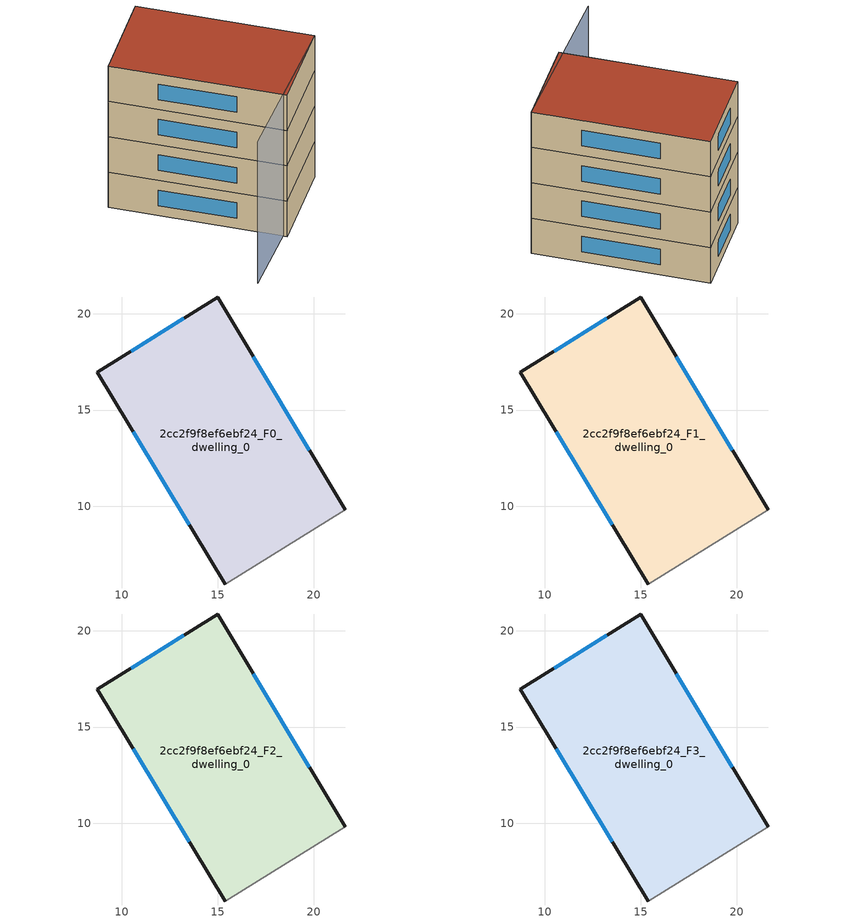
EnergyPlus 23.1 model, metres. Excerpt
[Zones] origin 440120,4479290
2cc2f9f8ef6ebf24_F0_dwelling_0
 floor ground (EU_floor_Construction): 14.99,20.88 21.63,9.81 15.38,5.96 8.74,16.95 z0
 wall outside (EU_wall_Construction): 21.63,9.81 14.99,20.88 8.74,16.95 15.38,5.96 z0:3
 wall adiabatic (EU_wall_Construction): 15.38,5.96 21.63,9.81 z0:3
 window (EU_Window_Construction): 10.6,13.86 13.52,9.04 / 13.24,19.77 10.49,18.06 / 19.76,12.92 16.86,17.77 z0.84:2.16
2cc2f9f8ef6ebf24_F1_dwelling_0
 floor to 2cc2f9f8ef6ebf24_F0_dwelling_0 (EU_floor_Construction): 14.99,20.88 21.63,9.81 15.38,5.96 8.74,16.95 z3
 wall outside (EU_wall_Construction): 21.63,9.81 14.99,20.88 8.74,16.95 15.38,5.96 z3:6
 wall adiabatic (EU_wall_Construction): 15.38,5.96 21.63,9.81 z3:6
 window (EU_Window_Construction): 10.6,13.86 13.52,9.04 / 13.24,19.77 10.49,18.06 / 19.76,12.92 16.86,17.77 z3.84:5.16
2cc2f9f8ef6ebf24_F2_dwelling_0
 floor to 2cc2f9f8ef6ebf24_F1_dwelling_0 (EU_floor_Construction): 14.99,20.88 21.63,9.81 15.38,5.96 8.74,16.95 z6
 wall outside (EU_wall_Construction): 21.63,9.81 14.99,20.88 8.74,16.95 15.38,5.96 z6:9
 wall adiabatic (EU_wall_Construction): 15.38,5.96 21.63,9.81 z6:9
 window (EU_Window_Construction): 10.6,13.86 13.52,9.04 / 13.24,19.77 10.49,18.06 / 19.76,12.92 16.86,17.77 z6.84:8.16
2cc2f9f8ef6ebf24_F3_dwelling_0
 floor to 2cc2f9f8ef6ebf24_F2_dwelling_0 (EU_floor_Construction): 14.99,20.88 21.63,9.81 15.38,5.96 8.74,16.95 z9
 wall outside (EU_wall_Construction): 21.63,9.81 14.99,20.88 8.74,16.95 15.38,5.96 z9:12
 wall adiabatic (EU_wall_Construction): 15.38,5.96 21.63,9.81 z9:12
 window (EU_Window_Construction): 10.6,13.86 13.52,9.04 / 13.24,19.77 10.49,18.06 / 19.76,12.92 16.86,17.77 z9.84:11.16
 roof outside (EU_roof_Construction): 21.63,9.81 14.99,20.88 8.74,16.95 15.38,5.96 z12
shading: 10.12,3.32 21.63,9.81 z0:12
[Building]
EU S2 Campaign: North Axis=0; Terrain=City; Solar Distribution=FullExterior
[Site:Location]
Madrid: Latitude=40.5; Longitude=-3.5; Time Zone=1; Elevation=609
[SizingPeriod:WeatherFileDays]
AnnualSizingPeriod: Begin Month=1; Begin Day of Month=1; End Month=12; End Day of Month=31; Day of Week for Start Day=Monday; Use Weather File Daylight Saving Period=No; Use Weather File Rain and Snow Indicators=No
[MATERIAL]
EU_InternalMass_Material: Roughness=MediumRough; Thickness=0.1; Conductivity=1; Density=1800; Specific Heat=900; Thermal Absorptance=0.9; Solar Absorptance=0.7; Visible Absorptance=0.7
[MATERIAL:NOMASS] Roughness=MediumRough; Thermal Absorptance=0.9; Solar Absorptance=0.7; Visible Absorptance=0.7
Name | Thermal Resistance
EU_wall_NoMass; EU_roof_NoMass | 2.16768
EU_floor_NoMass | 1.14339
[WINDOWMATERIAL:SIMPLEGLAZINGSYSTEM]
EU_Window_SimpleGlazing: UFactor=3.23888; Solar Heat Gain Coefficient=0.85; Visible Transmittance=0.85
[CONSTRUCTION]
EU_wall_Construction: EU_wall_NoMass
EU_roof_Construction: EU_roof_NoMass
EU_floor_Construction: EU_floor_NoMass
EU_Window_Construction: EU_Window_SimpleGlazing
EU_InternalMass_Construction: EU_InternalMass_Material
[ZONE] Type=1; Multiplier=1; Ceiling Height=autocalculate; Volume=284.35; Floor Area=autocalculate; Part of Total Floor Area=Yes
2cc2f9f8ef6ebf24_F0_dwelling_0; 2cc2f9f8ef6ebf24_F1_dwelling_0; 2cc2f9f8ef6ebf24_F2_dwelling_0; 2cc2f9f8ef6ebf24_F3_dwelling_0
[INTERNALMASS] Construction=EU_InternalMass_Construction; Surface Area=94.7834
Name | Zone or ZoneList
2cc2f9f8ef6ebf24_F0_dwelling_0_EU_InternalMass | 2cc2f9f8ef6ebf24_F0_dwelling_0
2cc2f9f8ef6ebf24_F1_dwelling_0_EU_InternalMass | 2cc2f9f8ef6ebf24_F1_dwelling_0
2cc2f9f8ef6ebf24_F2_dwelling_0_EU_InternalMass | 2cc2f9f8ef6ebf24_F2_dwelling_0
2cc2f9f8ef6ebf24_F3_dwelling_0_EU_InternalMass | 2cc2f9f8ef6ebf24_F3_dwelling_0
[OTHEREQUIPMENT] Fuel Type=Electricity; Design Level Calculation Method=Watts/Area; Power per Zone Floor Area=1; Fraction Latent=0; Fraction Radiant=0; Fraction Lost=0; Carbon Dioxide Generation Rate=0; EndUse Subcategory=EU_Step8_InternalGains
Name | Zone or ZoneList or Space or SpaceList | Schedule
EU_Step8_InternalGain_2cc2f9f8ef6ebf24_F0_dwelling_0_f000 | 2cc2f9f8ef6ebf24_F0_dwelling_0 | EU_Step8_GainSchedule_2cc2f9f8ef6ebf24_F0_dwelling_0_f000
EU_Step8_InternalGain_2cc2f9f8ef6ebf24_F1_dwelling_0_f000 | 2cc2f9f8ef6ebf24_F1_dwelling_0 | EU_Step8_GainSchedule_2cc2f9f8ef6ebf24_F1_dwelling_0_f000
EU_Step8_InternalGain_2cc2f9f8ef6ebf24_F2_dwelling_0_f000 | 2cc2f9f8ef6ebf24_F2_dwelling_0 | EU_Step8_GainSchedule_2cc2f9f8ef6ebf24_F2_dwelling_0_f000
EU_Step8_InternalGain_2cc2f9f8ef6ebf24_F3_dwelling_0_f000 | 2cc2f9f8ef6ebf24_F3_dwelling_0 | EU_Step8_GainSchedule_2cc2f9f8ef6ebf24_F3_dwelling_0_f000
[ZONEVENTILATION:DESIGNFLOWRATE] Schedule=EU_AlwaysOn; Design Flow Rate Calculation Method=AirChanges/Hour; Air Changes per Hour=0.480546; Ventilation Type=Natural; Fan Pressure Rise=0; Fan Total Efficiency=1; Constant Term Coefficient=1; Temperature Term Coefficient=0; Velocity Term Coefficient=0; Velocity Squared Term Coefficient=0; Minimum Indoor Temperature=-100; Maximum Indoor Temperature=100; Delta Temperature=-100; Minimum Outdoor Temperature=-100; Maximum Outdoor Temperature=100; Maximum Wind Speed=40
Name | Zone or ZoneList or Space or SpaceList
EU_ConstantAir_2cc2f9f8ef6ebf24_F0_dwelling_0 | 2cc2f9f8ef6ebf24_F0_dwelling_0
EU_ConstantAir_2cc2f9f8ef6ebf24_F1_dwelling_0 | 2cc2f9f8ef6ebf24_F1_dwelling_0
EU_ConstantAir_2cc2f9f8ef6ebf24_F2_dwelling_0 | 2cc2f9f8ef6ebf24_F2_dwelling_0
EU_ConstantAir_2cc2f9f8ef6ebf24_F3_dwelling_0 | 2cc2f9f8ef6ebf24_F3_dwelling_0
[HVACTEMPLATE:THERMOSTAT] Constant Heating Setpoint=20; Constant Cooling Setpoint=50
EU_HeatOnly_2cc2f9f8ef6ebf24_F0_dwelling_0; EU_HeatOnly_2cc2f9f8ef6ebf24_F1_dwelling_0; EU_HeatOnly_2cc2f9f8ef6ebf24_F2_dwelling_0; EU_HeatOnly_2cc2f9f8ef6ebf24_F3_dwelling_0
[HVACTEMPLATE:ZONE:IDEALLOADSAIRSYSTEM] System Availability Schedule=EU_AlwaysOn; Maximum Heating Supply Air Temperature=50; Minimum Cooling Supply Air Temperature=13; Maximum Heating Supply Air Humidity Ratio=0.0156; Minimum Cooling Supply Air Humidity Ratio=0.0077; Heating Limit=NoLimit; Cooling Limit=NoLimit; Heating Availability Schedule=EU_AlwaysOn; Cooling Availability Schedule=EU_CoolingOff; Dehumidification Control Type=ConstantSensibleHeatRatio; Cooling Sensible Heat Ratio=0.7; Dehumidification Setpoint=60; Humidification Control Type=None; Humidification Setpoint=30; Outdoor Air Method=None; Outdoor Air Flow Rate per Person=0.00944; Outdoor Air Flow Rate per Zone Floor Area=0; Outdoor Air Flow Rate per Zone=0; Demand Controlled Ventilation Type=None; Outdoor Air Economizer Type=NoEconomizer; Heat Recovery Type=None; Sensible Heat Recovery Effectiveness=0.7; Latent Heat Recovery Effectiveness=0.65
Name | Template Thermostat
2cc2f9f8ef6ebf24_F0_dwelling_0 | EU_HeatOnly_2cc2f9f8ef6ebf24_F0_dwelling_0
2cc2f9f8ef6ebf24_F1_dwelling_0 | EU_HeatOnly_2cc2f9f8ef6ebf24_F1_dwelling_0
2cc2f9f8ef6ebf24_F2_dwelling_0 | EU_HeatOnly_2cc2f9f8ef6ebf24_F2_dwelling_0
2cc2f9f8ef6ebf24_F3_dwelling_0 | EU_HeatOnly_2cc2f9f8ef6ebf24_F3_dwelling_0
[SIZING:ZONE] Zone Cooling Design Supply Air Temperature Input Method=SupplyAirTemperature; Zone Cooling Design Supply Air Temperature=13; Zone Heating Design Supply Air Temperature Input Method=SupplyAirTemperature; Zone Heating Design Supply Air Temperature=50; Zone Cooling Design Supply Air Humidity Ratio=0.008; Zone Heating Design Supply Air Humidity Ratio=0.008; Cooling Design Air Flow Method=DesignDay; Cooling Design Air Flow Rate=0; Cooling Minimum Air Flow per Zone Floor Area=0.000762; Cooling Minimum Air Flow=0; Cooling Minimum Air Flow Fraction=0.2; Heating Design Air Flow Method=DesignDay; Heating Design Air Flow Rate=0; Heating Maximum Air Flow per Zone Floor Area=0.002032; Heating Maximum Air Flow=0.141576; Heating Maximum Air Flow Fraction=0.3; Account for Dedicated Outdoor Air System=No; Dedicated Outdoor Air System Control Strategy=NeutralSupplyAir; Dedicated Outdoor Air Low Setpoint Temperature for Design=autosize; Dedicated Outdoor Air High Setpoint Temperature for Design=autosize; Zone Load Sizing Method=Sensible Load Only No Latent Load; Zone Latent Cooling Design Supply Air Humidity Ratio Input Method=HumidityRatioDifference; Zone Cooling Design Supply Air Humidity Ratio Difference=0.005; Zone Latent Heating Design Supply Air Humidity Ratio Input Method=HumidityRatioDifference; Zone Humidification Design Supply Air Humidity Ratio Difference=0.005
2cc2f9f8ef6ebf24_F0_dwelling_0; 2cc2f9f8ef6ebf24_F1_dwelling_0; 2cc2f9f8ef6ebf24_F2_dwelling_0; 2cc2f9f8ef6ebf24_F3_dwelling_0
[SCHEDULE:CONSTANT]
Name | Hourly Value
EU_AlwaysOn | 1
EU_CoolingOff | 0
[SCHEDULE:FILE] Column Number=1; Rows to Skip at Top=0; Number of Hours of Data=8760; Column Separator=Comma; Interpolate to Timestep=No; Minutes per Item=60; Adjust Schedule for Daylight Savings=Yes
Name | File
EU_Step8_GainSchedule_2cc2f9f8ef6ebf24_F0_dwelling_0_f000 | ../../schedules/2cc2f9f8ef6ebf24/2cc2f9f8ef6ebf24_F0_dwelling_0_f000_gain.csv
EU_Step8_GainSchedule_2cc2f9f8ef6ebf24_F1_dwelling_0_f000 | ../../schedules/2cc2f9f8ef6ebf24/2cc2f9f8ef6ebf24_F1_dwelling_0_f000_gain.csv
EU_Step8_GainSchedule_2cc2f9f8ef6ebf24_F2_dwelling_0_f000 | ../../schedules/2cc2f9f8ef6ebf24/2cc2f9f8ef6ebf24_F2_dwelling_0_f000_gain.csv
EU_Step8_GainSchedule_2cc2f9f8ef6ebf24_F3_dwelling_0_f000 | ../../schedules/2cc2f9f8ef6ebf24/2cc2f9f8ef6ebf24_F3_dwelling_0_f000_gain.csv
